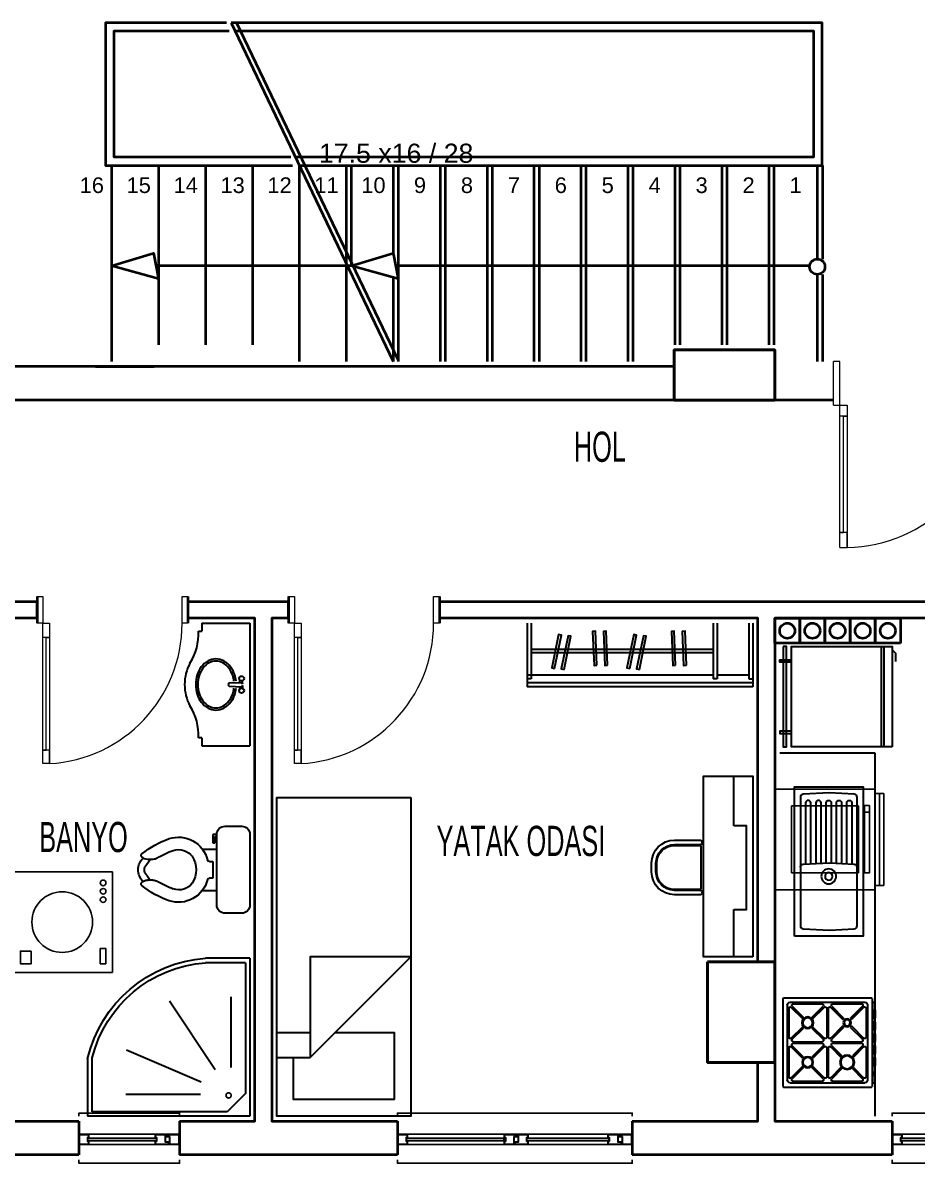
# Model space of a CAD drawing. Header units: millimetres. Extents: x 52 to 4690, y 30 to 1580.
# Drawn here: x 1854 to 2387, y 60 to 740 of the extents above; entities that cross this region are included whole.
import ezdxf
from ezdxf.enums import TextEntityAlignment as Align

# ---------------------------------------------------------------- set-up
doc = ezdxf.new("R2010")
doc.units = ezdxf.units.MM
doc.layers.add('14_ISLAK_MEKAN_TEFRİŞ', color=134, linetype='Continuous')
for name, color, linetype, lineweight in [('CAM', 253, 'Continuous', 15), ('duvar_40', 45, 'Continuous', 40), ('PENC_25', 74, 'Continuous', 25), ('TEF', 145, 'Continuous', 30), ('yazı', 253, 'Continuous', 20)]:
    doc.layers.add(name, color=color, linetype=linetype, lineweight=lineweight)
doc.styles.add('ARIAL', font='Arial')
doc.styles.add('Kapı-pencere', font='Arial')

# ---------------------------------------------------------------- blocks, each defined once
blk = doc.blocks.new('11')
at = {"layer": 'CAM', "flags": 128}
for points in [[(1892.438115, 75.059922), (1933.323893, 75.059922), (1933.323893, 74.559922), (1892.438115, 74.559922)], [(1892.438115, 73.559922), (1933.323893, 73.559922), (1933.323893, 73.059922), (1892.438115, 73.059922)]]:
    blk.add_lwpolyline(points, close=True, dxfattribs=at)
at = {"layer": 'duvar_40', "linetype": 'ByBlock', "flags": 128}
for points in [[(1887.162892, 84.851439), (1887.162892, 64.851439)], [(1947.162892, 84.851439), (1947.162892, 64.851439)]]:
    blk.add_lwpolyline(points, dxfattribs=at)
at = {"layer": 'PENC_25'}
for p, q in [((1932.623893, 77.059924), (1893.138115, 77.059924)), ((1893.138115, 71.059921), (1932.623893, 71.059921))]:
    blk.add_line(p, q, dxfattribs=at)
at = {"layer": 'PENC_25', "flags": 128}
for points in [[(1947.162892, 87.851439), (1947.162892, 89.768406), (1887.162892, 89.768406), (1887.162892, 87.851439)], [(1947.162892, 61.851439), (1947.162892, 59.851439), (1887.162892, 59.851439), (1887.162892, 61.851439)]]:
    blk.add_lwpolyline(points, dxfattribs=at)
for points in [[(1887.162892, 71.059921), (1887.162892, 77.059924), (1887.162892, 77.059924)], [(1893.138115, 77.059924), (1887.162892, 77.059924), (1887.162892, 71.059921), (1893.138115, 71.059921), (1893.138115, 73.059922), (1892.438115, 73.059922), (1892.438115, 75.059922), (1893.138115, 75.059922)], [(1892.938115, 76.859924), (1887.338112, 76.859924), (1887.338112, 71.259921), (1892.938115, 71.259921), (1892.938115, 72.859922), (1892.238115, 72.859922), (1892.238115, 75.259922), (1892.938115, 75.259922)], [(1932.623893, 71.059921), (1940.83811, 71.059921), (1940.83811, 72.559922), (1938.838109, 72.559922), (1938.838109, 77.059924), (1932.623893, 77.059924), (1932.623893, 75.059922), (1933.323893, 75.059922), (1933.323893, 73.059922), (1932.623893, 73.059922)], [(1932.823893, 71.259921), (1940.63811, 71.259921), (1940.63811, 72.359922), (1938.638109, 72.359922), (1938.638109, 76.859924), (1932.823893, 76.859924), (1932.823893, 75.259922), (1933.523893, 75.259922), (1933.523893, 72.859922), (1932.823893, 72.859922)], [(1947.162892, 77.059924), (1939.138109, 77.059924), (1939.138109, 75.559922), (1941.13811, 75.559922), (1941.13811, 71.059921), (1947.162892, 71.059921), (1947.162892, 74.059922)], [(1946.738112, 76.859924), (1939.338109, 76.859924), (1939.338109, 75.759922), (1941.33811, 75.759922), (1941.33811, 71.259921), (1946.738112, 71.259921), (1946.738112, 72.859922), (1946.738112, 75.259922)], [(1947.162892, 71.059921), (1947.162892, 77.059924)]]:
    blk.add_lwpolyline(points, close=True, dxfattribs=at)
blk = doc.blocks.new('12')
at = {"layer": 'CAM', "flags": 128}
for points in [[(2082.438115, 75.059922), (2141.500244, 75.059922), (2141.500244, 74.559922), (2082.438115, 74.559922)], [(2154.400249, 75.059922), (2203.323893, 75.059922), (2203.323893, 74.559922), (2154.400249, 74.559922)], [(2082.438115, 73.559922), (2141.500244, 73.559922), (2141.500244, 73.059922), (2082.438115, 73.059922)], [(2154.400249, 73.559922), (2203.323893, 73.559922), (2203.323893, 73.059922), (2154.400249, 73.059922)]]:
    blk.add_lwpolyline(points, close=True, dxfattribs=at)
at = {"layer": 'duvar_40', "linetype": 'ByBlock', "flags": 128}
for points in [[(2077.162892, 84.851439), (2077.162892, 64.851439)], [(2217.162892, 84.851439), (2217.162892, 64.851439)]]:
    blk.add_lwpolyline(points, dxfattribs=at)
at = {"layer": 'PENC_25'}
for p, q in [((2202.623893, 77.059924), (2083.138115, 77.059924)), ((2083.138115, 71.059921), (2202.623893, 71.059921))]:
    blk.add_line(p, q, dxfattribs=at)
at = {"layer": 'PENC_25', "flags": 128}
for points in [[(2217.162892, 87.851439), (2217.162892, 89.768406), (2077.162892, 89.768406), (2077.162892, 87.851439)], [(2217.162892, 61.851439), (2217.162892, 59.851439), (2077.162892, 59.851439), (2077.162892, 61.851439)]]:
    blk.add_lwpolyline(points, dxfattribs=at)
for points in [[(2077.162892, 71.059921), (2077.162892, 77.059924), (2077.162892, 77.059924)], [(2083.138115, 77.059924), (2077.162892, 77.059924), (2077.162892, 71.059921), (2083.138115, 71.059921), (2083.138115, 73.059922), (2082.438115, 73.059922), (2082.438115, 75.059922), (2083.138115, 75.059922)], [(2082.938115, 76.859924), (2077.338112, 76.859924), (2077.338112, 71.259921), (2082.938115, 71.259921), (2082.938115, 72.859922), (2082.238115, 72.859922), (2082.238115, 75.259922), (2082.938115, 75.259922)], [(2140.800244, 77.059924), (2148.800247, 77.059924), (2148.800247, 75.559922), (2146.800246, 75.559922), (2146.800246, 71.059921), (2140.800244, 71.059921), (2140.800244, 73.059922), (2141.500244, 73.059922), (2141.500244, 75.059922), (2140.800244, 75.059922)], [(2141.000244, 76.859924), (2148.600247, 76.859924), (2148.600247, 75.759922), (2146.600246, 75.759922), (2146.600246, 71.259921), (2141.000244, 71.259921), (2141.000244, 72.859922), (2141.700244, 72.859922), (2141.700244, 75.259922), (2141.000244, 75.259922)], [(2155.100249, 71.059921), (2147.100246, 71.059921), (2147.100246, 72.559922), (2149.100247, 72.559922), (2149.100247, 77.059924), (2155.100249, 77.059924), (2155.100249, 75.059922), (2154.400249, 75.059922), (2154.400249, 73.059922), (2155.100249, 73.059922)], [(2154.900249, 71.259921), (2147.300246, 71.259921), (2147.300246, 72.359922), (2149.300247, 72.359922), (2149.300247, 76.859924), (2154.900249, 76.859924), (2154.900249, 75.259922), (2154.200249, 75.259922), (2154.200249, 72.859922), (2154.900249, 72.859922)], [(2202.623893, 71.059921), (2210.83811, 71.059921), (2210.83811, 72.559922), (2208.838109, 72.559922), (2208.838109, 77.059924), (2202.623893, 77.059924), (2202.623893, 75.059922), (2203.323893, 75.059922), (2203.323893, 73.059922), (2202.623893, 73.059922)], [(2202.823893, 71.259921), (2210.63811, 71.259921), (2210.63811, 72.359922), (2208.638109, 72.359922), (2208.638109, 76.859924), (2202.823893, 76.859924), (2202.823893, 75.259922), (2203.523893, 75.259922), (2203.523893, 72.859922), (2202.823893, 72.859922)], [(2217.162892, 77.059924), (2209.138109, 77.059924), (2209.138109, 75.559922), (2211.13811, 75.559922), (2211.13811, 71.059921), (2217.162892, 71.059921), (2217.162892, 74.059922)], [(2216.738112, 76.859924), (2209.338109, 76.859924), (2209.338109, 75.759922), (2211.33811, 75.759922), (2211.33811, 71.259921), (2216.738112, 71.259921), (2216.738112, 72.859922), (2216.738112, 75.259922)], [(2217.162892, 71.059921), (2217.162892, 77.059924)], [(2140.600244, 73.559922), (2141.500244, 73.559922), (2141.500244, 74.559922), (2140.600244, 74.559922)]]:
    blk.add_lwpolyline(points, close=True, dxfattribs=at)
blk = doc.blocks.new('13')
at = {"layer": 'CAM', "flags": 128}
for points in [[(2377.438115, 75.059922), (2436.500244, 75.059922), (2436.500244, 74.559922), (2377.438115, 74.559922)], [(2449.400249, 75.059922), (2498.323893, 75.059922), (2498.323893, 74.559922), (2449.400249, 74.559922)], [(2377.438115, 73.559922), (2436.500244, 73.559922), (2436.500244, 73.059922), (2377.438115, 73.059922)], [(2449.400249, 73.559922), (2498.323893, 73.559922), (2498.323893, 73.059922), (2449.400249, 73.059922)]]:
    blk.add_lwpolyline(points, close=True, dxfattribs=at)
at = {"layer": 'duvar_40', "linetype": 'ByBlock', "flags": 128}
for points in [[(2372.162892, 84.851439), (2372.162892, 64.851439)], [(2512.162892, 84.851439), (2512.162892, 64.851439)]]:
    blk.add_lwpolyline(points, dxfattribs=at)
at = {"layer": 'PENC_25'}
for p, q in [((2497.623893, 77.059924), (2378.138115, 77.059924)), ((2378.138115, 71.059921), (2497.623893, 71.059921))]:
    blk.add_line(p, q, dxfattribs=at)
at = {"layer": 'PENC_25', "flags": 128}
for points in [[(2512.162892, 87.851439), (2512.162892, 89.768406), (2372.162892, 89.768406), (2372.162892, 87.851439)], [(2512.162892, 61.851439), (2512.162892, 59.851439), (2372.162892, 59.851439), (2372.162892, 61.851439)]]:
    blk.add_lwpolyline(points, dxfattribs=at)
for points in [[(2372.162892, 71.059921), (2372.162892, 77.059924), (2372.162892, 77.059924)], [(2378.138115, 77.059924), (2372.162892, 77.059924), (2372.162892, 71.059921), (2378.138115, 71.059921), (2378.138115, 73.059922), (2377.438115, 73.059922), (2377.438115, 75.059922), (2378.138115, 75.059922)], [(2377.938115, 76.859924), (2372.338112, 76.859924), (2372.338112, 71.259921), (2377.938115, 71.259921), (2377.938115, 72.859922), (2377.238115, 72.859922), (2377.238115, 75.259922), (2377.938115, 75.259922)], [(2435.800244, 77.059924), (2443.800247, 77.059924), (2443.800247, 75.559922), (2441.800246, 75.559922), (2441.800246, 71.059921), (2435.800244, 71.059921), (2435.800244, 73.059922), (2436.500244, 73.059922), (2436.500244, 75.059922), (2435.800244, 75.059922)], [(2436.000244, 76.859924), (2443.600247, 76.859924), (2443.600247, 75.759922), (2441.600246, 75.759922), (2441.600246, 71.259921), (2436.000244, 71.259921), (2436.000244, 72.859922), (2436.700244, 72.859922), (2436.700244, 75.259922), (2436.000244, 75.259922)], [(2450.100249, 71.059921), (2442.100246, 71.059921), (2442.100246, 72.559922), (2444.100247, 72.559922), (2444.100247, 77.059924), (2450.100249, 77.059924), (2450.100249, 75.059922), (2449.400249, 75.059922), (2449.400249, 73.059922), (2450.100249, 73.059922)], [(2449.900249, 71.259921), (2442.300246, 71.259921), (2442.300246, 72.359922), (2444.300247, 72.359922), (2444.300247, 76.859924), (2449.900249, 76.859924), (2449.900249, 75.259922), (2449.200249, 75.259922), (2449.200249, 72.859922), (2449.900249, 72.859922)], [(2497.623893, 71.059921), (2505.83811, 71.059921), (2505.83811, 72.559922), (2503.838109, 72.559922), (2503.838109, 77.059924), (2497.623893, 77.059924), (2497.623893, 75.059922), (2498.323893, 75.059922), (2498.323893, 73.059922), (2497.623893, 73.059922)], [(2497.823893, 71.259921), (2505.63811, 71.259921), (2505.63811, 72.359922), (2503.638109, 72.359922), (2503.638109, 76.859924), (2497.823893, 76.859924), (2497.823893, 75.259922), (2498.523893, 75.259922), (2498.523893, 72.859922), (2497.823893, 72.859922)], [(2512.162892, 77.059924), (2504.138109, 77.059924), (2504.138109, 75.559922), (2506.13811, 75.559922), (2506.13811, 71.059921), (2512.162892, 71.059921), (2512.162892, 74.059922)], [(2511.738112, 76.859924), (2504.338109, 76.859924), (2504.338109, 75.759922), (2506.33811, 75.759922), (2506.33811, 71.259921), (2511.738112, 71.259921), (2511.738112, 72.859922), (2511.738112, 75.259922)], [(2512.162892, 71.059921), (2512.162892, 77.059924)], [(2435.600244, 73.559922), (2436.500244, 73.559922), (2436.500244, 74.559922), (2435.600244, 74.559922)]]:
    blk.add_lwpolyline(points, close=True, dxfattribs=at)
blk = doc.blocks.new('m8')
at = {"layer": 'duvar_40', "linetype": 'ByBlock'}
blk.add_line((2437.162892, 537.851439), (2437.162892, 511.851421), dxfattribs=at)
blk.add_line((2437.162892, 537.851439), (2437.162892, 511.851421), dxfattribs=at)
at = {"layer": 'PENC_25', "lineweight": 20}
for p, q in [((2337.162892, 511.835417), (2337.162892, 537.851439)), ((2341.021312, 537.835435), (2337.162892, 537.835435)), ((2341.021312, 511.835417), (2341.021312, 537.835435)), ((2433.304471, 537.851439), (2433.304471, 511.851421)), ((2437.162892, 537.851439), (2433.304471, 537.851439)), ((2433.304471, 537.851439), (2433.304471, 511.851421)), ((2437.162892, 537.851439), (2433.304471, 537.851439)), ((2433.304471, 537.851439), (2433.304471, 511.851421)), ((2437.162892, 537.851439), (2433.304471, 537.851439)), ((2433.304471, 537.851439), (2433.304471, 511.851421)), ((2437.162892, 537.851439), (2433.304471, 537.851439)), ((2437.162892, 511.851421), (2437.162892, 537.851439)), ((2437.162892, 511.851421), (2437.162892, 537.851439)), ((2337.162892, 511.835417), (2341.021312, 511.835417)), ((2433.304471, 511.851421), (2437.162892, 511.851421)), ((2433.304471, 511.851421), (2437.162892, 511.851421)), ((2433.304471, 511.851421), (2437.162892, 511.851421)), ((2433.304471, 511.851421), (2437.162892, 511.851421))]:
    blk.add_line(p, q, dxfattribs=at)
at = {"layer": 'PENC_25', "lineweight": 20, "flags": 128}
for points in [[(2341.021312, 426.921094), (2341.021312, 511.835417), (2345.465757, 511.835417), (2345.465757, 426.921094), (2345.465757, 435.890467), (2341.021312, 435.890467), (2343.243535, 435.890467), (2343.243535, 505.364476), (2345.465757, 505.364476), (2341.021312, 505.364476)], [(2341.021312, 426.921094), (2345.465757, 426.921094)]]:
    blk.add_lwpolyline(points, dxfattribs=at)
at = {"layer": 'PENC_25', "lineweight": 20}
blk.add_arc((2342.952379, 517.409054), 90.522859, 271.591029, 356.480123, dxfattribs=at)
blk = doc.blocks.new('m9')
at = {"layer": 'duvar_40', "linetype": 'ByBlock'}
for p, q in [((2012.162887, 384.851467), (2012.162887, 394.851467)), ((2012.162892, 397.851388), (2012.162892, 381.851295)), ((2102.162887, 394.806883), (2102.162887, 384.806883)), ((2102.162892, 397.806804), (2102.162892, 381.806711)), ((2102.17441, 394.806127), (2102.162892, 394.806127)), ((2102.162892, 394.806127), (2102.17441, 394.806127))]:
    blk.add_line(p, q, dxfattribs=at)
at = {"layer": 'PENC_25', "lineweight": 20}
for p, q in [((2012.162892, 381.851295), (2012.162892, 397.851439)), ((2012.162892, 397.851388), (2015.63547, 397.851388)), ((2015.63547, 397.851388), (2015.63547, 381.851295)), ((2098.690313, 381.806711), (2098.690313, 397.806804)), ((2098.690313, 397.806804), (2102.162892, 397.806804)), ((2102.162892, 397.806855), (2102.162892, 381.806711)), ((2015.63547, 381.851295), (2012.162892, 381.851295)), ((2102.162892, 381.806711), (2098.690313, 381.806711)), ((2019.63547, 298.127889), (2015.63547, 298.127889))]:
    blk.add_line(p, q, dxfattribs=at)
at = {"layer": 'PENC_25', "lineweight": 20, "flags": 128}
blk.add_lwpolyline([(2015.63547, 298.127889), (2015.63547, 381.851295), (2019.63547, 381.851295), (2019.63547, 298.127889), (2019.63547, 306.200325), (2015.63547, 306.200325), (2017.63547, 306.200325), (2017.63547, 373.289392), (2019.63547, 373.289392), (2015.63547, 373.289392)], dxfattribs=at)
at = {"layer": 'PENC_25', "lineweight": 20}
blk.add_arc((2014.888225, 381.795409), 83.80209, 273.247447, 0.007727, dxfattribs=at)
blk = doc.blocks.new('n5')
at = {"layer": 'duvar_40', "linetype": 'ByBlock'}
for p, q in [((1862.162887, 384.851467), (1862.162887, 394.851467)), ((1862.162892, 397.851388), (1862.162892, 381.851295)), ((1952.162887, 394.806883), (1952.162887, 384.806883)), ((1952.162892, 397.806804), (1952.162892, 381.806711)), ((1952.17441, 394.806127), (1952.162892, 394.806127)), ((1952.162892, 394.806127), (1952.17441, 394.806127))]:
    blk.add_line(p, q, dxfattribs=at)
at = {"layer": 'PENC_25', "lineweight": 20}
for p, q in [((1862.162892, 381.851295), (1862.162892, 397.851439)), ((1862.162892, 397.851388), (1865.63547, 397.851388)), ((1865.63547, 397.851388), (1865.63547, 381.851295)), ((1948.690313, 381.806711), (1948.690313, 397.806804)), ((1948.690313, 397.806804), (1952.162892, 397.806804)), ((1952.162892, 397.806855), (1952.162892, 381.806711)), ((1865.63547, 381.851295), (1862.162892, 381.851295)), ((1952.162892, 381.806711), (1948.690313, 381.806711)), ((1869.63547, 298.127889), (1865.63547, 298.127889))]:
    blk.add_line(p, q, dxfattribs=at)
at = {"layer": 'PENC_25', "lineweight": 20, "flags": 128}
blk.add_lwpolyline([(1865.63547, 298.127889), (1865.63547, 381.851295), (1869.63547, 381.851295), (1869.63547, 298.127889), (1869.63547, 306.200325), (1865.63547, 306.200325), (1867.63547, 306.200325), (1867.63547, 373.289392), (1869.63547, 373.289392), (1865.63547, 373.289392)], dxfattribs=at)
at = {"layer": 'PENC_25', "lineweight": 20}
blk.add_arc((1864.888225, 381.795409), 83.80209, 273.247447, 0.007727, dxfattribs=at)
blk = doc.blocks.new('bb14')
at = {"layer": '14_ISLAK_MEKAN_TEFRİŞ'}
for p, q in [((1312.02566, -291.899922), (1252.02566, -291.899922)), ((1252.02566, -291.899922), (1252.02566, -351.899922)), ((1254.565671, -291.899922), (1254.565671, -286.899922)), ((1254.565671, -286.899922), (1304.565671, -286.899922)), ((1304.565671, -286.899922), (1309.565671, -286.899922)), ((1312.02566, -351.899922), (1312.02566, -291.899922)), ((1302.02566, -301.899922), (1262.02566, -301.899922)), ((1262.02566, -301.899922), (1262.02566, -341.899922)), ((1302.02566, -341.899922), (1302.02566, -301.899922)), ((1262.02566, -341.899922), (1302.02566, -341.899922)), ((1252.02566, -351.899922), (1312.02566, -351.899922))]:
    blk.add_line(p, q, dxfattribs=at)
at = {"layer": '14_ISLAK_MEKAN_TEFRİŞ', "flags": 128}
for points in [[(1309.565671, -289.399922), (1254.565671, -289.399922)], [(1309.565671, -286.899922), (1309.565671, -291.899922)]]:
    blk.add_lwpolyline(points, dxfattribs=at)
for points in [[(1261.797527, -295.395742), (1265.791243, -295.395742), (1265.791243, -298.404103), (1261.797527, -298.404103)], [(1265.791243, -295.395742), (1302.02566, -295.395742), (1302.02566, -298.404103), (1265.791243, -298.404103)]]:
    blk.add_lwpolyline(points, close=True, dxfattribs=at)
blk = doc.blocks.new('cc20')
at = {"layer": '14_ISLAK_MEKAN_TEFRİŞ'}
for p, q in [((1742.369819, -368.612928), (1682.369819, -368.612928)), ((1682.369819, -368.612928), (1682.369819, -428.612928)), ((1742.369819, -428.612928), (1742.369819, -368.612928)), ((1682.369819, -428.612928), (1742.369819, -428.612928)), ((1684.90983, -428.612928), (1684.90983, -433.612928)), ((1684.90983, -433.612928), (1734.90983, -433.612928)), ((1734.90983, -433.612928), (1739.90983, -433.612928))]:
    blk.add_line(p, q, dxfattribs=at)
at = {"layer": '14_ISLAK_MEKAN_TEFRİŞ', "flags": 128}
for points in [[(1737.220816, -372.507007), (1728.120789, -372.507007), (1728.120789, -375.879618), (1737.220816, -375.879618)], [(1729.622102, -417.062859), (1737.209566, -417.062859), (1737.209566, -423.576721), (1729.622102, -423.576721)]]:
    blk.add_lwpolyline(points, close=True, dxfattribs=at)
blk.add_lwpolyline([(1739.90983, -433.612928), (1739.90983, -428.612928)], dxfattribs=at)
at = {"layer": '14_ISLAK_MEKAN_TEFRİŞ'}
for centre, radius in [((1688.999124, -374.193312), 1.686306), ((1693.999124, -374.193312), 1.686306), ((1698.999124, -374.193312), 1.686306), ((1712.369819, -398.612928), 18.080866)]:
    blk.add_circle(centre, radius, dxfattribs=at)
blk = doc.blocks.new('jhnkldgjkslgbjaskgdm')
at = {"layer": 'TEF', "flags": 128}
for points in [[(-5133.802356, -14184.077824), (-5133.802356, -14244.077824), (-5073.802356, -14244.077824), (-5073.802356, -14184.077824)], [(-5073.802356, -14249.077824), (-5133.802356, -14249.077824), (-5133.802356, -14247.077824), (-5073.802356, -14247.077824)]]:
    blk.add_lwpolyline(points, close=True, dxfattribs=at)
for points in [[(-5075.802356, -14184.077824), (-5077.802356, -14182.077824), (-5082.802356, -14182.077824)], [(-5073.802356, -14189.077824), (-5133.802356, -14189.077824)], [(-5073.802356, -14190.577824), (-5133.802356, -14190.577824)], [(-5124.302356, -14244.077824), (-5124.302356, -14251.077824), (-5125.802356, -14251.077824), (-5125.802356, -14244.077824)], [(-5083.302356, -14244.077824), (-5083.302356, -14251.077824), (-5081.802356, -14251.077824), (-5081.802356, -14244.077824)]]:
    blk.add_lwpolyline(points, dxfattribs=at)
blk = doc.blocks.new('jkh_kbgjdlşgbsdjngşdnel')
at = {"layer": 'TEF', "flags": 128}
blk.add_lwpolyline([(-4901.0774, -14156.110742), (-4901.0774, -14056.110742), (-4947.0774, -14056.110742), (-4947.0774, -14156.110742)], close=True, dxfattribs=at)
blk.add_lwpolyline([(-4906.969449, -14151.213015), (-4924.5774, -14152.110742), (-4941.18535, -14151.213015, -0.398484), (-4943.0774, -14149.21593), (-4943.0774, -14109.97033), (-4943.0774, -14063.005553, -0.398484), (-4941.18535, -14061.008469), (-4924.5774, -14060.110742), (-4906.969449, -14061.008469, -0.398484), (-4905.0774, -14063.005553), (-4905.0774, -14149.21593, -0.398484)], format="xyb", close=True, dxfattribs=at)
for points in [[(-4936.1524, -14107.711865), (-4936.1524, -14066.835746, 1), (-4939.6024, -14066.835746), (-4939.6024, -14107.891034)], [(-4929.2524, -14107.353528), (-4929.2524, -14066.835746, 1), (-4932.7024, -14066.835746), (-4932.7024, -14107.532697)], [(-4922.3524, -14107.224182), (-4922.3524, -14066.835746, 1), (-4925.8024, -14066.835746), (-4925.8024, -14107.17436)], [(-4918.9024, -14107.400077), (-4918.9024, -14066.835746, -1), (-4915.4524, -14066.835746), (-4915.4524, -14107.575973)], [(-4912.0024, -14107.751868), (-4912.0024, -14066.835746, -1), (-4908.5524, -14066.835746), (-4908.5524, -14107.927763)], [(-4905.0774, -14110.005553, 0.398484), (-4906.969449, -14108.008469), (-4924.5774, -14107.110742), (-4941.181126, -14107.973022, 0.399097), (-4943.0774, -14109.97033)]]:
    blk.add_lwpolyline(points, format="xyb", dxfattribs=at)
at = {"layer": 'TEF'}
for radius in [5, 2.5]:
    blk.add_circle((-4924.0774, -14116.110742), radius, dxfattribs=at)
blk = doc.blocks.new('jhngbklnkgb_fbgnlş')
at = {"layer": 'TEF', "linetype": 'Continuous'}
for p, q in [((-4958.113378, -13973.079768), (-4958.613378, -13973.579768)), ((-4958.613378, -13973.579768), (-4958.613378, -13978.391768)), ((-4957.028178, -13973.079768), (-4958.113378, -13973.079768)), ((-4957.028178, -13970.579768), (-4956.528178, -13970.079768)), ((-4957.028178, -13970.579768), (-4957.028178, -14029.579768)), ((-4897.528178, -13970.079768), (-4956.528178, -13970.079768)), ((-4954.028178, -13975.079768), (-4954.028178, -14025.079768)), ((-4902.028178, -13973.079768), (-4952.028178, -13973.079768)), ((-4951.321078, -13976.493968), (-4943.106578, -13984.708468)), ((-4950.613978, -13975.786868), (-4942.399478, -13984.001368)), ((-4930.649478, -13974.079768), (-4949.906878, -13974.079768)), ((-4929.942378, -13975.786868), (-4938.156878, -13984.001368)), ((-4929.235278, -13976.493968), (-4937.449778, -13984.708468)), ((-4917.313678, -13984.001368), (-4924.821078, -13976.493968)), ((-4916.606578, -13983.294268), (-4924.113978, -13975.786868)), ((-4904.149478, -13974.079768), (-4923.406878, -13974.079768)), ((-4903.442378, -13975.786868), (-4910.949778, -13983.294268)), ((-4902.735278, -13976.493968), (-4910.242678, -13984.001368)), ((-4900.028178, -13975.079768), (-4900.028178, -14025.079768)), ((-4897.028178, -13970.579768), (-4897.528178, -13970.079768)), ((-4897.028178, -13970.579768), (-4897.028178, -14029.579768)), ((-4959.028178, -13978.391768), (-4959.028178, -13983.391768)), ((-4957.028178, -13978.391768), (-4959.028178, -13978.391768)), ((-4957.028178, -13983.391768), (-4959.028178, -13983.391768)), ((-4958.613378, -13983.391768), (-4958.613378, -13986.391768)), ((-4958.028178, -13978.391768), (-4958.028178, -13983.391768)), ((-4957.528178, -13978.391768), (-4957.528178, -13983.391768)), ((-4953.028178, -13977.201068), (-4953.028178, -13996.458468)), ((-4942.399478, -13984.001368), (-4943.106578, -13984.708468)), ((-4938.156878, -13984.001368), (-4937.449778, -13984.708468)), ((-4927.528178, -13977.201068), (-4927.528178, -13996.458468)), ((-4926.528178, -13977.201068), (-4926.528178, -13996.458468)), ((-4916.606578, -13983.294268), (-4917.313678, -13984.001368)), ((-4910.242678, -13984.001368), (-4910.949778, -13983.294268)), ((-4901.028178, -13977.201068), (-4901.028178, -13996.458468)), ((-4959.028178, -13986.391768), (-4959.028178, -13991.391768)), ((-4957.028178, -13986.391768), (-4959.028178, -13986.391768)), ((-4957.028178, -13991.391768), (-4959.028178, -13991.391768)), ((-4958.613378, -13991.391768), (-4958.613378, -13994.391768)), ((-4958.028178, -13986.391768), (-4958.028178, -13991.391768)), ((-4957.528178, -13986.391768), (-4957.528178, -13991.391768)), ((-4943.106578, -13988.951068), (-4951.321078, -13997.165568)), ((-4942.399478, -13989.658168), (-4950.613978, -13997.872668)), ((-4943.106578, -13988.951068), (-4942.399478, -13989.658168)), ((-4937.449778, -13988.951068), (-4938.156878, -13989.658168)), ((-4938.156878, -13989.658168), (-4929.942378, -13997.872668)), ((-4937.449778, -13988.951068), (-4929.235278, -13997.165568)), ((-4917.313678, -13989.658168), (-4924.821078, -13997.165568)), ((-4916.606578, -13990.365268), (-4924.113978, -13997.872668)), ((-4916.606578, -13990.365268), (-4917.313678, -13989.658168)), ((-4910.242678, -13989.658168), (-4910.949778, -13990.365268)), ((-4903.442378, -13997.872668), (-4910.949778, -13990.365268)), ((-4902.735278, -13997.165568), (-4910.242678, -13989.658168)), ((-4957.028178, -13994.391768), (-4959.028178, -13994.391768)), ((-4959.028178, -13994.391768), (-4959.028178, -13999.391768)), ((-4957.028178, -13999.391768), (-4959.028178, -13999.391768)), ((-4958.613378, -13999.391768), (-4958.613378, -14002.391768)), ((-4958.028178, -13994.391768), (-4958.028178, -13999.391768)), ((-4957.528178, -13994.391768), (-4957.528178, -13999.391768)), ((-4959.028178, -14002.391768), (-4959.028178, -14007.391768)), ((-4957.028178, -14002.391768), (-4959.028178, -14002.391768)), ((-4958.028178, -14002.391768), (-4958.028178, -14007.391768)), ((-4957.528178, -14002.391768), (-4957.528178, -14007.391768)), ((-4953.028178, -14003.701068), (-4953.028178, -14022.958468)), ((-4951.321078, -14002.993968), (-4944.520778, -14009.794268)), ((-4950.613978, -14002.286868), (-4943.813678, -14009.087168)), ((-4930.649478, -13999.579768), (-4949.906878, -13999.579768)), ((-4930.649478, -14000.579768), (-4949.906878, -14000.579768)), ((-4929.942378, -14002.286868), (-4936.742678, -14009.087168)), ((-4929.235278, -14002.993968), (-4936.035578, -14009.794268)), ((-4927.528178, -14003.701068), (-4927.528178, -14022.958468)), ((-4926.528178, -14003.701068), (-4926.528178, -14022.958468)), ((-4924.821078, -14002.993968), (-4917.313678, -14010.501368)), ((-4924.113978, -14002.286868), (-4916.606578, -14009.794268)), ((-4904.149478, -13999.579768), (-4923.406878, -13999.579768)), ((-4904.149478, -14000.579768), (-4923.406878, -14000.579768)), ((-4910.949778, -14009.794268), (-4903.442378, -14002.286868)), ((-4910.242678, -14010.501368), (-4902.735278, -14002.993968)), ((-4901.028178, -14003.701068), (-4901.028178, -14022.958468)), ((-4957.028178, -14007.391768), (-4959.028178, -14007.391768)), ((-4957.028178, -14010.391768), (-4959.028178, -14010.391768)), ((-4959.028178, -14010.391768), (-4959.028178, -14015.391768)), ((-4958.613378, -14007.391768), (-4958.613378, -14010.391768)), ((-4958.028178, -14010.391768), (-4958.028178, -14015.391768)), ((-4957.528178, -14010.391768), (-4957.528178, -14015.391768)), ((-4943.813678, -14009.087168), (-4944.520778, -14009.794268)), ((-4936.742678, -14009.087168), (-4936.035578, -14009.794268)), ((-4917.313678, -14010.501368), (-4916.606578, -14009.794268)), ((-4910.949778, -14009.794268), (-4910.242678, -14010.501368)), ((-4957.028178, -14015.391768), (-4959.028178, -14015.391768)), ((-4958.613378, -14015.391768), (-4958.613378, -14026.579768)), ((-4957.028178, -14019.891768), (-4958.113378, -14019.891768)), ((-4958.113378, -14019.891768), (-4958.113378, -14021.891768)), ((-4957.028178, -14021.891768), (-4958.113378, -14021.891768)), ((-4944.520778, -14016.865268), (-4951.321078, -14023.665568)), ((-4943.813678, -14017.572368), (-4950.613978, -14024.372668)), ((-4944.520778, -14016.865268), (-4943.813678, -14017.572368)), ((-4936.035578, -14016.865268), (-4936.742678, -14017.572368)), ((-4936.742678, -14017.572368), (-4929.942378, -14024.372668)), ((-4936.035578, -14016.865268), (-4929.235278, -14023.665568)), ((-4924.821078, -14023.665568), (-4917.313678, -14016.158168)), ((-4924.113978, -14024.372668), (-4916.606578, -14016.865268)), ((-4917.313678, -14016.158168), (-4916.606578, -14016.865268)), ((-4910.949778, -14016.865268), (-4910.242678, -14016.158168)), ((-4910.949778, -14016.865268), (-4903.442378, -14024.372668)), ((-4910.242678, -14016.158168), (-4902.735278, -14023.665568)), ((-4958.613378, -14026.579768), (-4958.113378, -14027.079768)), ((-4957.028178, -14027.079768), (-4958.113378, -14027.079768)), ((-4956.528178, -14030.079768), (-4957.028178, -14029.579768)), ((-4897.528178, -14030.079768), (-4956.528178, -14030.079768)), ((-4902.028178, -14027.079768), (-4952.028178, -14027.079768)), ((-4930.649478, -14026.079768), (-4949.906878, -14026.079768)), ((-4904.149478, -14026.079768), (-4923.406878, -14026.079768)), ((-4897.028178, -14029.579768), (-4897.528178, -14030.079768))]:
    blk.add_line(p, q, dxfattribs=at)
for centre, radius in [((-4940.278178, -13986.829768), 2.6357), ((-4913.778178, -13986.829768), 3.8928), ((-4913.778178, -13986.829768), 3.2928), ((-4940.278178, -13986.829768), 2.0357), ((-4940.278178, -14013.329768), 4.8755), ((-4940.278178, -14013.329768), 4.2755), ((-4913.778178, -14013.329768), 3.7635), ((-4913.778178, -14013.329768), 3.1635)]:
    blk.add_circle(centre, radius, dxfattribs=at)
for centre, radius, start, end in [((-4952.028178, -13975.079768), 2, 90, 180), ((-4952.028178, -13977.201068), 1, 45, 180), ((-4949.906878, -13975.079768), 1, 90, 225), ((-4930.649478, -13975.079768), 1, 315, 90), ((-4928.528178, -13977.201068), 1, 0, 135), ((-4925.528178, -13977.201068), 1, 45, 180), ((-4923.406878, -13975.079768), 1, 90, 225), ((-4904.149478, -13975.079768), 1, 315, 90), ((-4902.028178, -13977.201068), 1, 0, 135), ((-4902.028178, -13975.079768), 2, 0, 90), ((-4952.028178, -13996.458468), 1, 180, 315), ((-4949.906878, -13998.579768), 1, 135, 270), ((-4930.649478, -13998.579768), 1, 270, 45), ((-4928.528178, -13996.458468), 1, 225, 0), ((-4925.528178, -13996.458468), 1, 180, 315), ((-4923.406878, -13998.579768), 1, 135, 270), ((-4904.149478, -13998.579768), 1, 270, 45), ((-4902.028178, -13996.458468), 1, 225, 0), ((-4952.028178, -14003.701068), 1, 45, 180), ((-4949.906878, -14001.579768), 1, 90, 225), ((-4930.649478, -14001.579768), 1, 315, 90), ((-4928.528178, -14003.701068), 1, 0, 135), ((-4925.528178, -14003.701068), 1, 45, 180), ((-4923.406878, -14001.579768), 1, 90, 225), ((-4904.149478, -14001.579768), 1, 315, 90), ((-4902.028178, -14003.701068), 1, 0, 135), ((-4952.028178, -14025.079768), 2, 180, 270), ((-4952.028178, -14022.958468), 1, 180, 315), ((-4949.906878, -14025.079768), 1, 135, 270), ((-4930.649478, -14025.079768), 1, 270, 45), ((-4928.528178, -14022.958468), 1, 225, 0), ((-4925.528178, -14022.958468), 1, 180, 315), ((-4923.406878, -14025.079768), 1, 135, 270), ((-4904.149478, -14025.079768), 1, 270, 45), ((-4902.028178, -14022.958468), 1, 225, 0), ((-4902.028178, -14025.079768), 2, 270, 0)]:
    blk.add_arc(centre, radius, start, end, dxfattribs=at)
blk = doc.blocks.new('çkjnknkşfdnlkgndf')
at = {"layer": 'TEF'}
for p, q in [((56758.243028, 9826.360294), (56645.968399, 9826.360294)), ((56645.968399, 9826.360294), (56645.968399, 9710.943363)), ((56758.243028, 9826.360294), (56758.243028, 9794.72164)), ((56662.168399, 9823.120294), (56649.208399, 9810.160294)), ((56755.003028, 9823.120294), (56662.168399, 9823.120294)), ((56755.003028, 9823.120294), (56755.003028, 9794.72164)), ((56649.208399, 9810.160294), (56649.208399, 9714.183363)), ((56680.588888, 9812.964487), (56730.868861, 9813.012172)), ((56679.072801, 9801.73324), (56727.868837, 9769.257045)), ((56661.399103, 9791.16435), (56661.399103, 9738.133657)), ((56670.260015, 9791.553283), (56692.976703, 9738.555378)), ((56649.208399, 9714.183363), (56687.454791, 9714.183363)), ((56686.810155, 9710.943363), (56645.968399, 9710.943363))]:
    blk.add_line(p, q, dxfattribs=at)
at = {"layer": 'TEF', "const_width": 1.215, "flags": 128}
blk.add_lwpolyline([(56662.583533, 9811.152973, 1), (56658.938533, 9811.152973, 1)], format="xyb", close=True, dxfattribs=at)
at = {"layer": 'TEF'}
for centre, radius, start, end in [((56665.627355, 9801.347177), 92.852359, 283.18725, 355.908147), ((56665.951873, 9800.81389), 89.259306, 283.939898, 356.086326)]:
    blk.add_arc(centre, radius, start, end, dxfattribs=at)
blk = doc.blocks.new('affgh')
at = {"layer": 'TEF'}
for p, q in [((32521.628584, -20959.195972), (32521.628584, -20893.355399)), ((32547.380756, -20893.355399), (32521.628584, -20893.355399)), ((32547.380756, -20897.662161), (32547.380756, -20893.355399)), ((32547.380756, -20897.662161), (32549.325487, -20897.662161)), ((32547.380756, -20897.662161), (32549.325487, -20897.662161)), ((32526.991673, -20925.01099), (32526.991673, -20924.211082)), ((32526.991673, -20925.01099), (32526.991673, -20924.211082)), ((32525.570276, -20925.182399), (32525.570276, -20924.325354)), ((32525.570276, -20925.182399), (32525.570276, -20924.325354)), ((32525.570276, -20927.368972), (32525.570276, -20928.226016)), ((32525.570276, -20927.368972), (32525.570276, -20928.226016)), ((32532.789478, -20925.353808), (32525.984613, -20925.125263)), ((32532.789478, -20925.353808), (32525.984613, -20925.125263)), ((32532.789478, -20927.197563), (32525.984613, -20927.426108)), ((32532.789478, -20927.197563), (32525.984613, -20927.426108)), ((32526.991673, -20927.54038), (32526.991673, -20928.340288)), ((32526.991673, -20927.54038), (32526.991673, -20928.340288)), ((32547.380756, -20959.195972), (32521.628584, -20959.195972)), ((32549.325487, -20954.88921), (32547.380756, -20954.88921)), ((32547.380756, -20959.195972), (32547.380756, -20954.88921)), ((32549.325487, -20954.88921), (32547.380756, -20954.88921))]:
    blk.add_line(p, q, dxfattribs=at)
at = {"layer": 'TEF', "flags": 128}
for points in [[(32529.127136, -20928.14876, 0.04853), (32529.814459, -20931.467374, 0.085783), (32531.998633, -20935.742261, 0.10607), (32535.643423, -20938.912936, 0.126822), (32539.899744, -20940.010177, 0.126822), (32544.156065, -20938.912936, 0.10607), (32547.800855, -20935.742261, 0.085783), (32549.985029, -20931.467374, 0.075445), (32550.772883, -20926.275685, 0.075445), (32549.985029, -20921.083996, 0.085783), (32547.800855, -20916.809109, 0.10607), (32544.156065, -20913.638435, 0.126822), (32539.899744, -20912.541193, 0.126822), (32535.643423, -20913.638435, 0.105479), (32532.01481, -20916.787592, 0.091386), (32529.818449, -20920.751094, 0.05171), (32529.106046, -20924.290054, 0.05171)], [(32529.127136, -20928.14876, 0.04853), (32529.814459, -20931.467374, 0.085783), (32531.998633, -20935.742261, 0.10607), (32535.643423, -20938.912936, 0.126822), (32539.899744, -20940.010177, 0.126822), (32544.156065, -20938.912936, 0.10607), (32547.800855, -20935.742261, 0.085783), (32549.985029, -20931.467374, 0.075445), (32550.772883, -20926.275685, 0.075445), (32549.985029, -20921.083996, 0.085783), (32547.800855, -20916.809109, 0.10607), (32544.156065, -20913.638435, 0.126822), (32539.899744, -20912.541193, 0.126822), (32535.643423, -20913.638435, 0.105479), (32532.01481, -20916.787592, 0.091386), (32529.818449, -20920.751094, 0.05171), (32529.106046, -20924.290054, 0.05171)], [(32530.265102, -20928.026254, 0.04853), (32530.907472, -20931.127819, 0.085783), (32532.914266, -20935.055537, 0.10607), (32536.196755, -20937.911039, 0.126822), (32539.899744, -20938.865636, 0.126822), (32543.602733, -20937.911039, 0.10607), (32546.885222, -20935.055537, 0.085783), (32548.892017, -20931.127819, 0.075445), (32549.628342, -20926.275685, 0.075445), (32548.892017, -20921.423552, 0.085783), (32546.885222, -20917.495834, 0.10607), (32543.602733, -20914.640332, 0.126822), (32539.899744, -20913.685734, 0.126822), (32536.196755, -20914.640332, 0.10607), (32532.914266, -20917.495834, 0.091652), (32530.907472, -20921.103475, 0.051517), (32530.245391, -20924.398988, 0.046971)], [(32530.265102, -20928.026254, 0.04853), (32530.907472, -20931.127819, 0.085783), (32532.914266, -20935.055537, 0.10607), (32536.196755, -20937.911039, 0.126822), (32539.899744, -20938.865636, 0.126822), (32543.602733, -20937.911039, 0.10607), (32546.885222, -20935.055537, 0.085783), (32548.892017, -20931.127819, 0.075445), (32549.628342, -20926.275685, 0.075445), (32548.892017, -20921.423552, 0.085783), (32546.885222, -20917.495834, 0.10607), (32543.602733, -20914.640332, 0.126822), (32539.899744, -20913.685734, 0.126822), (32536.196755, -20914.640332, 0.10607), (32532.914266, -20917.495834, 0.091652), (32530.907472, -20921.103475, 0.051517), (32530.245391, -20924.398988, 0.046971)]]:
    blk.add_lwpolyline(points, format="xyb", dxfattribs=at)
at = {"layer": 'TEF'}
for centre in [(32526.123041, -20923.01122), (32526.123041, -20923.01122), (32526.123041, -20929.540151), (32526.123041, -20929.540151)]:
    blk.add_circle(centre, 1.314135, dxfattribs=at)
for centre, radius, start, end in [((32577.900589, -20899.286656), 28.62124, 176.746236, 212.893546), ((32532.106538, -20926.350984), 24.622806, 0.175216, 27.897271), ((32526.333393, -20925.978613), 0.921876, 112.230732, 182.424419), ((32526.333393, -20925.978613), 0.921876, 112.230732, 182.424419), ((32526.333393, -20926.572757), 0.921876, 177.575581, 247.769268), ((32526.333393, -20926.572757), 0.921876, 177.575581, 247.769268), ((32532.440698, -20926.207158), 0.921876, 357.575581, 67.769268), ((32532.440698, -20926.207158), 0.921876, 357.575581, 67.769268), ((32532.440698, -20926.344212), 0.921876, 292.230732, 2.424419), ((32532.440698, -20926.344212), 0.921876, 292.230732, 2.424419), ((32532.106538, -20926.200386), 24.622806, 332.102729, 359.824784), ((32577.900589, -20953.264715), 28.62124, 147.106454, 183.253764), ((32577.900589, -20953.264715), 28.62124, 147.106454, 183.253764)]:
    blk.add_arc(centre, radius, start, end, dxfattribs=at)
blk = doc.blocks.new('ö_nklnlşfdndfnşnklm')
at = {"layer": 'TEF'}
for p, q in [((55836.619492, 10355.704601), (55836.619492, 10344.949046)), ((55887.708381, 10361.082379), (55841.99727, 10361.082379)), ((55893.086159, 10344.949046), (55893.086159, 10355.704601)), ((55841.99727, 10339.571268), (55887.708381, 10339.571268)), ((55851.408381, 10330.160157), (55851.408381, 10339.571268)), ((55859.475048, 10336.882379), (55859.475048, 10334.8249)), ((55870.230603, 10336.882379), (55859.475048, 10336.882379)), ((55870.230603, 10334.8249), (55870.230603, 10336.882379)), ((55878.29727, 10330.160157), (55878.29727, 10339.571268)), ((55882.330603, 10336.882379), (55882.330603, 10338.226823)), ((55882.330603, 10338.226823), (55886.363937, 10338.226823)), ((55887.708381, 10336.882379), (55882.330603, 10336.882379)), ((55886.363937, 10338.226823), (55886.363937, 10339.571268)), ((55887.708381, 10339.571268), (55887.708381, 10336.882379)), ((55858.130603, 10298.077512), (55858.130603, 10294.591908)), ((55861.283094, 10294.045599), (55858.130603, 10296.382189)), ((55868.422557, 10294.045599), (55871.575048, 10296.382189)), ((55871.575048, 10298.077512), (55871.575048, 10294.692432))]:
    blk.add_line(p, q, dxfattribs=at)
for centre, radius, start, end in [((55841.99727, 10355.704601), 5.377778, 90, 180), ((55887.708381, 10355.704601), 5.377778, 0, 90), ((55841.99727, 10344.949046), 5.377778, 180, 270), ((55887.708381, 10344.949046), 5.377778, 270, 0), ((55863.105048, 10314.699046), 19.387056, 103.883364, 198.183653), ((55858.130603, 10334.8249), 1.344444, 283.883364, 0), ((55871.575048, 10334.8249), 1.344444, 180, 256.116636), ((55866.600603, 10314.699046), 19.387056, 341.816347, 76.116636), ((55864.852826, 10309.675938), 16.450886, 57.797266, 122.202734), ((55863.105048, 10314.699046), 11.320389, 127.108298, 198.183653), ((55866.600603, 10314.699046), 11.320389, 341.816347, 52.891702), ((55901.825048, 10328.815712), 52.526624, 199.440035, 212.062492), ((55827.880603, 10328.815712), 52.526624, 327.937508, 340.559965), ((55901.825048, 10328.815712), 60.593291, 199.440035, 218.734582), ((55827.880603, 10328.815712), 60.593291, 321.334991, 340.559965), ((55852.752826, 10298.077512), 5.377778, 0, 32.062492), ((55876.952826, 10298.077512), 5.377778, 147.937508, 180), ((55855.607813, 10291.742904), 1.344444, 218.734582, 315.060102), ((55852.752826, 10294.591908), 5.377778, 315.060102, 0), ((55864.852826, 10298.789786), 10.307407, 223.602819, 316.397181), ((55864.852826, 10297.445341), 4.929629, 223.602819, 316.397181), ((55876.952826, 10294.692432), 5.377778, 180, 225.837529), ((55874.142821, 10291.799051), 1.344444, 225.837529, 321.334991)]:
    blk.add_arc(centre, radius, start, end, dxfattribs=at)
blk = doc.blocks.new('YAT80')
at = {"flags": 128}
blk.add_lwpolyline([(80, -190), (80, 0), (0, 0), (0, -190)], close=True, dxfattribs=at)
for points in [[(35, -50), (70, -50), (70, -10), (10, -10), (10, -35)], [(0, -35), (20, -35), (80, -95), (20, -95), (20, -35)], [(0, -50), (20, -50)]]:
    blk.add_lwpolyline(points, dxfattribs=at)
blk = doc.blocks.new('kljdfkdlfkşdfglk')
at = {"layer": 'TEF'}
for p, q in [((50363.007499, 6162.783454), (50363.007499, 6140.062408)), ((50364.540832, 6164.316787), (50365.307499, 6164.316787)), ((50366.840832, 6162.783454), (50366.840832, 6140.062408)), ((50405.940832, 6163.062408), (50367.607499, 6163.062408)), ((50367.607499, 6163.062408), (50367.607499, 6140.062408)), ((50405.940832, 6140.062408), (50405.940832, 6163.062408)), ((50406.707499, 6140.062408), (50406.707499, 6162.783454)), ((50408.240832, 6164.316787), (50409.007499, 6164.316787)), ((50410.540832, 6140.062408), (50410.540832, 6162.783454)), ((50382.940832, 6124.729075), (50390.607499, 6124.729075)), ((50382.940832, 6123.962408), (50390.607499, 6123.962408)), ((50382.940832, 6120.129075), (50390.607499, 6120.129075))]:
    blk.add_line(p, q, dxfattribs=at)
at = {"layer": 'TEF', "flags": 128}
blk.add_lwpolyline([(50308.842059, 6208.377787), (50308.842059, 6165.473303), (50466.28789, 6165.473303), (50466.28789, 6208.377787)], close=True, dxfattribs=at)
at = {"layer": 'TEF', "ltscale": 0.3, "flags": 128}
for points in [[(50350.117581, 6191.797921), (50350.117581, 6202.774942), (50422.998075, 6202.774942), (50422.998075, 6191.797921)], [(50308.842059, 6191.797921), (50350.117581, 6191.797921)], [(50422.998075, 6191.797921), (50466.28789, 6191.797921)]]:
    blk.add_lwpolyline(points, dxfattribs=at)
at = {"layer": 'TEF', "flags": 128}
for points in [[(50367.607499, 6150.858833), (50366.840832, 6150.858833)], [(50406.707499, 6150.858833), (50405.940832, 6150.858833)]]:
    blk.add_lwpolyline(points, dxfattribs=at)
at = {"layer": 'TEF'}
for centre, radius, start, end in [((50364.540832, 6162.783454), 1.533333, 90, 180), ((50365.307499, 6162.783454), 1.533333, 0, 90), ((50408.240832, 6162.783454), 1.533333, 90, 180), ((50409.007499, 6162.783454), 1.533333, 0, 90), ((50382.940832, 6140.062408), 19.933333, 180, 270), ((50382.940832, 6140.062408), 16.1, 180, 270), ((50382.940832, 6140.062408), 15.333333, 180, 270), ((50390.607499, 6140.062408), 16.1, 270, 0), ((50390.607499, 6140.062408), 15.333333, 270, 0), ((50390.607499, 6140.062408), 19.933333, 270, 0)]:
    blk.add_arc(centre, radius, start, end, dxfattribs=at)
blk = doc.blocks.new('kljnlknkl')
at = {"layer": 'TEF'}
for p, q in [((50618.102758, 6093.49865), (50557.842675, 6093.49865)), ((50557.842675, 6093.49865), (50557.842675, 5879.377808)), ((50561.550988, 6093.49865), (50561.550988, 5879.377808)), ((50565.259301, 6089.790338), (50565.259301, 6093.49865)), ((50618.102758, 6089.790338), (50565.259301, 6089.790338)), ((50568.967614, 6089.790338), (50568.967614, 6059.53176)), ((50568.967614, 6088.756004), (50568.967614, 6059.53176)), ((50618.102758, 6059.53176), (50565.259301, 6059.53176)), ((50565.259301, 6059.53176), (50565.259301, 6055.823447)), ((50618.102758, 6055.823447), (50565.259301, 6055.823447)), ((50568.967614, 6055.823447), (50568.967614, 5879.377808)), ((50589.899476, 6055.823447), (50589.899476, 5883.086121)), ((50593.119768, 6055.823447), (50593.119768, 5883.086121)), ((50618.102758, 5883.086121), (50565.259301, 5883.086121)), ((50565.259301, 5883.086121), (50565.259301, 5879.377808)), ((50618.102758, 5879.377808), (50557.842675, 5879.377808))]:
    blk.add_line(p, q, dxfattribs=at)
at = {"layer": 'TEF', "flags": 128}
for points in [[(50578.258868, 6030.427604), (50610.435981, 6029.140036), (50610.32863, 6026.457257), (50578.151516, 6027.744825), (50578.258868, 6030.427604)], [(50578.258868, 6020.209303), (50610.435981, 6018.921734), (50610.32863, 6016.238955), (50578.151516, 6017.526524), (50578.258868, 6020.209303)], [(50574.206294, 5985.785973), (50605.735737, 5992.33721), (50606.281949, 5989.708431), (50574.752506, 5983.157193), (50574.206294, 5985.785973)], [(50575.279729, 5976.657213), (50606.809172, 5983.208451), (50607.355384, 5980.579672), (50575.825941, 5974.028434), (50575.279729, 5976.657213)], [(50578.258868, 5955.685556), (50610.435981, 5954.397988), (50610.32863, 5951.715209), (50578.151516, 5953.002777), (50578.258868, 5955.685556)], [(50578.258868, 5945.467255), (50610.435981, 5944.179686), (50610.32863, 5941.496907), (50578.151516, 5942.784476), (50578.258868, 5945.467255)], [(50574.206294, 5914.406323), (50605.735737, 5920.957561), (50606.281949, 5918.328782), (50574.752506, 5911.777544), (50574.206294, 5914.406323)], [(50575.279729, 5905.277564), (50606.809172, 5911.828802), (50607.355384, 5909.200022), (50575.825941, 5902.648785), (50575.279729, 5905.277564)]]:
    blk.add_lwpolyline(points, dxfattribs=at)

msp = doc.modelspace()

# ---------------------------------------------------------------- linework, layer by layer
at = {"layer": 'duvar_40', "linetype": 'ByBlock'}
for p, q in [((2242.162892, 534.851439), (1842.162892, 534.851439)), ((1896.999082, 534.851439), (1931.999082, 534.851439)), ((2242.162892, 514.851439), (1842.162892, 514.851439)), ((1887.162892, 64.851439), (1757.162892, 64.851439)), ((2077.162892, 64.851439), (1947.162892, 64.851439)), ((2372.162892, 64.851439), (2217.162892, 64.851439))]:
    msp.add_line(p, q, dxfattribs=at)
at = {"layer": 'duvar_40', "linetype": 'ByBlock', "flags": 128}
for points in [[(1975.193335, 739.851439), (1902.909631, 739.851439), (1902.909631, 654.851439), (1922.909631, 654.851439), (2014.448198, 654.851439)], [(1976.723817, 734.851439), (1907.909631, 734.851439), (1907.909631, 659.851439), (1922.909631, 659.851439), (2013.603705, 659.851439)], [(2018.58099, 654.851439), (2330.470745, 654.851439), (2330.470745, 739.851439), (2119.773453, 739.851439), (1977.897229, 739.851439)], [(1977.897229, 739.851439), (2074.58099, 537.851439)], [(2015.968431, 659.851439), (2325.470745, 659.851439), (2325.470745, 734.851439), (2119.773453, 734.851439), (1980.290392, 734.851439)], [(1981.223158, 739.851439), (2077.287001, 539.146624)], [(1906.58099, 654.851439), (1906.58099, 537.851439)], [(1934.58099, 654.851439), (1934.58099, 547.851439)], [(1962.58099, 654.851439), (1962.58099, 547.851439)], [(1990.58099, 654.851439), (1990.58099, 547.851439)], [(2018.58099, 654.851439), (2018.58099, 537.851439)], [(2046.58099, 654.851439), (2046.58099, 537.851439)], [(2049.58099, 654.851439), (2049.58099, 594.851439)], [(2074.58099, 654.851439), (2074.58099, 602.41536)], [(2077.58099, 654.851439), (2077.58099, 537.851439)], [(2102.58099, 654.851439), (2102.58099, 537.851439)], [(2105.58099, 654.851439), (2105.58099, 537.851439)], [(2130.58099, 654.851439), (2130.58099, 537.851439)], [(2133.58099, 654.851439), (2133.58099, 537.851439)], [(2158.58099, 654.851439), (2158.58099, 537.851439)], [(2161.58099, 654.851439), (2161.58099, 537.851439)], [(2186.58099, 654.851439), (2186.58099, 537.851439)], [(2189.58099, 654.851439), (2189.58099, 537.851439)], [(2214.58099, 654.851439), (2214.58099, 537.851439)], [(2217.58099, 654.851439), (2217.58099, 537.851439)], [(2242.58099, 654.851439), (2242.58099, 547.851439)], [(2245.58099, 654.851439), (2245.58099, 547.851439)], [(2270.58099, 654.851439), (2270.58099, 547.851439)], [(2273.58099, 654.851439), (2273.58099, 547.851439)], [(2298.58099, 654.851439), (2298.58099, 547.851439)], [(2301.58099, 654.851439), (2301.58099, 547.851439)], [(2327.58099, 654.851439), (2327.58099, 598.986462)], [(2330.58099, 654.851439), (2330.58099, 598.986462)], [(2049.58099, 594.851439), (1933.112834, 594.851439)], [(2323.027576, 594.851439), (2076.112834, 594.851439)], [(2074.58099, 587.925025), (2074.58099, 537.851439)], [(2327.58099, 589.8373), (2327.58099, 537.851439)], [(2330.58099, 589.8373), (2330.58099, 537.851439)], [(2242.162892, 514.851439), (2302.162892, 514.851439), (2302.162892, 544.851439), (2242.162892, 544.851439), (2242.162892, 514.851439)], [(2337.162892, 514.851439), (2302.162892, 514.851439)], [(1842.162892, 404.851439), (1842.162892, 394.851439), (1862.162892, 394.851439)], [(1952.162892, 394.851439), (2012.162892, 394.851439)], [(2102.162892, 394.851439), (2467.162892, 394.851439)], [(1862.162892, 384.851439), (1842.162892, 384.851439), (1842.162892, 84.851439), (1887.162892, 84.851439)], [(1947.162892, 84.851439), (1992.162892, 84.851439), (1992.162892, 384.851439), (1952.162892, 384.851439)], [(2012.162892, 384.851439), (2002.162892, 384.851439), (2002.162892, 84.851439), (2077.162892, 84.851439)], [(2292.162892, 179.851439), (2292.162892, 384.851439), (2102.162892, 384.851439)], [(2467.162892, 384.851439), (2302.162892, 384.851439), (2302.162892, 84.851439), (2372.162892, 84.851439)], [(2317.162892, 369.851439), (2302.162892, 369.851439), (2302.162892, 384.851439), (2317.162892, 384.851439), (2317.162892, 369.851439)], [(2332.16287, 369.851436), (2317.16287, 369.851436), (2317.16287, 384.851436), (2332.16287, 384.851436), (2332.16287, 369.851436)], [(2347.162847, 369.851434), (2332.162847, 369.851434), (2332.162847, 384.851434), (2347.162847, 384.851434), (2347.162847, 369.851434)], [(2362.16284, 369.851424), (2347.16284, 369.851424), (2347.16284, 384.851424), (2362.16284, 384.851424), (2362.16284, 369.851424)], [(2377.162833, 369.851424), (2362.162833, 369.851424), (2362.162833, 384.851424), (2377.162833, 384.851424), (2377.162833, 369.851424)], [(2262.162379, 179.851439), (2262.162379, 119.851439), (2302.162892, 119.851439), (2302.162892, 179.851439), (2262.162379, 179.851439)], [(2217.162892, 84.851439), (2292.162892, 84.851439), (2292.162892, 119.851439)]]:
    msp.add_lwpolyline(points, dxfattribs=at)
for points in [[(1906.58099, 594.851439), (1931.675895, 602.444074), (1934.58099, 587.093855), (1906.58099, 594.851439)], [(2049.58099, 594.851439), (2074.675895, 602.444074), (2077.58099, 587.093855), (2049.58099, 594.851439)], [(2242.162913, 544.851587), (2302.162737, 544.851587), (2302.162737, 514.851377), (2242.162913, 514.851377)], [(2242.163211, 544.851587), (2302.163035, 544.851587), (2302.163035, 514.851377), (2242.163211, 514.851377)], [(2262.162954, 179.851518), (2302.163035, 179.851518), (2302.163035, 119.851396), (2262.162954, 119.851396)], [(2262.162954, 179.851518), (2302.162737, 179.851518), (2302.162737, 119.851396), (2262.162954, 119.851396)]]:
    msp.add_lwpolyline(points, close=True, dxfattribs=at)
at = {"layer": 'duvar_40', "linetype": 'ByBlock'}
for centre, radius in [((2327.58099, 594.411881), 4.574581), ((2309.662892, 377.351439), 4.53413), ((2324.66287, 377.351436), 4.53413), ((2339.662847, 377.351434), 4.53413), ((2354.66284, 377.351424), 4.53413), ((2369.662833, 377.351424), 4.53413)]:
    msp.add_circle(centre, radius, dxfattribs=at)
at = {"layer": 'TEF'}
for p, q in [((2362.162892, 304.306997), (2305.162892, 304.306997)), ((2362.162892, 87.851439), (2362.162892, 304.306997))]:
    msp.add_line(p, q, dxfattribs=at)

# ---------------------------------------------------------------- block references
for name in ['m8', 'n5', 'm9', '11', '12', '13']:
    msp.add_blockref(name, (0, 0))
at = {"rotation": 270}
for name, p in [('bb14', (2654.062814, 1534.932557)), ('cc20', (2275.77582, 1915.988131))]:
    msp.add_blockref(name, p, dxfattribs=at)
at = {"layer": 'TEF'}
for name, p, xscale, yscale, zscale, rotation in [('affgh', (38124.305764, -22906.144086), 1.111111, 1.111111, 1.111111, 180), ('kljnlknkl', (-1543.483484, -31449.276871), 0.62885, -0.62885, -0.62885, 89.998656), ('kljdfkdlfkşdfglk', (-1961.834258, -34264.592245), 0.684719, -0.684719, -0.684719, 90)]:
    msp.add_blockref(name, p, dxfattribs=dict(at, xscale=xscale, yscale=yscale, zscale=zscale, rotation=rotation))
at = {"layer": 'TEF', "xscale": -1, "rotation": 270}
msp.add_blockref('jhnkldgjkslgbjaskgdm', (16556.240716, 5441.837935), dxfattribs=at)
at = {"layer": 'TEF', "xscale": -0.888889, "yscale": 0.888889, "zscale": 0.888889}
for name, p in [('jkh_kbgjdlşgbsdjngşdnel', (-2042.564689, 12778.532322)), ('jhngbklnkgb_fbgnlş', (-2045.975011, 12576.309159))]:
    msp.add_blockref(name, p, dxfattribs=at)
at = {"layer": 'TEF', "linetype": 'ByBlock', "xscale": -1, "rotation": 180}
msp.add_blockref('YAT80', (2005.162911, 87.851413), dxfattribs=at)
at = {"layer": 'TEF', "linetype": 'ByBlock', "rotation": 270}
for name, p, xscale, yscale, zscale in [('ö_nklnlşfdndfnşnklm', (-7530.062952, -51090.881847), -0.918748, 0.918748, 0.918748), ('çkjnknkşfdnlkgndf', (-6253.111065, -47426.342638), -0.838792, 0.838792, 0.838792)]:
    msp.add_blockref(name, p, dxfattribs=dict(at, xscale=xscale, yscale=yscale, zscale=zscale))

# ---------------------------------------------------------------- texts
at = {"layer": 'duvar_40', "linetype": 'ByBlock', "style": 'Kapı-pencere'}
msp.add_text('17.5 x16 / 28', height=11.407407, dxfattribs=at).set_placement((2076.369905, 662.078948), align=Align.MIDDLE_CENTER)
for s, p in [('16', (1887.566211, 638.350151)), ('15', (1915.566211, 638.350151)), ('14', (1943.566211, 638.350151)), ('13', (1971.566211, 638.350151)), ('12', (1999.566211, 638.350151)), ('11', (2027.566211, 638.350151)), ('10', (2055.566211, 638.350151)), ('9', (2086.948081, 638.350151)), ('8', (2114.948081, 638.350151)), ('7', (2142.948081, 638.350151)), ('6', (2170.948081, 638.350151)), ('5', (2198.948081, 638.350151)), ('4', (2226.948081, 638.350151)), ('3', (2254.948081, 638.350151)), ('2', (2282.948081, 638.350151)), ('1', (2310.948081, 638.350151))]:
    msp.add_text(s, height=9.333333, dxfattribs=at).set_placement(p)
at = {"layer": 'yazı', "style": 'ARIAL', "width": 0.6}
for s, p in [('HOL', (2182.374777, 478.073623, -6562.999728)), ('BANYO', (1863.467004, 245.357726, -6562.999728)), ('YATAK ODASI', (2100.466788, 243.027121, -6562.999728))]:
    msp.add_text(s, height=18, dxfattribs=at).set_placement(p)

doc.saveas('drawing.dxf')
